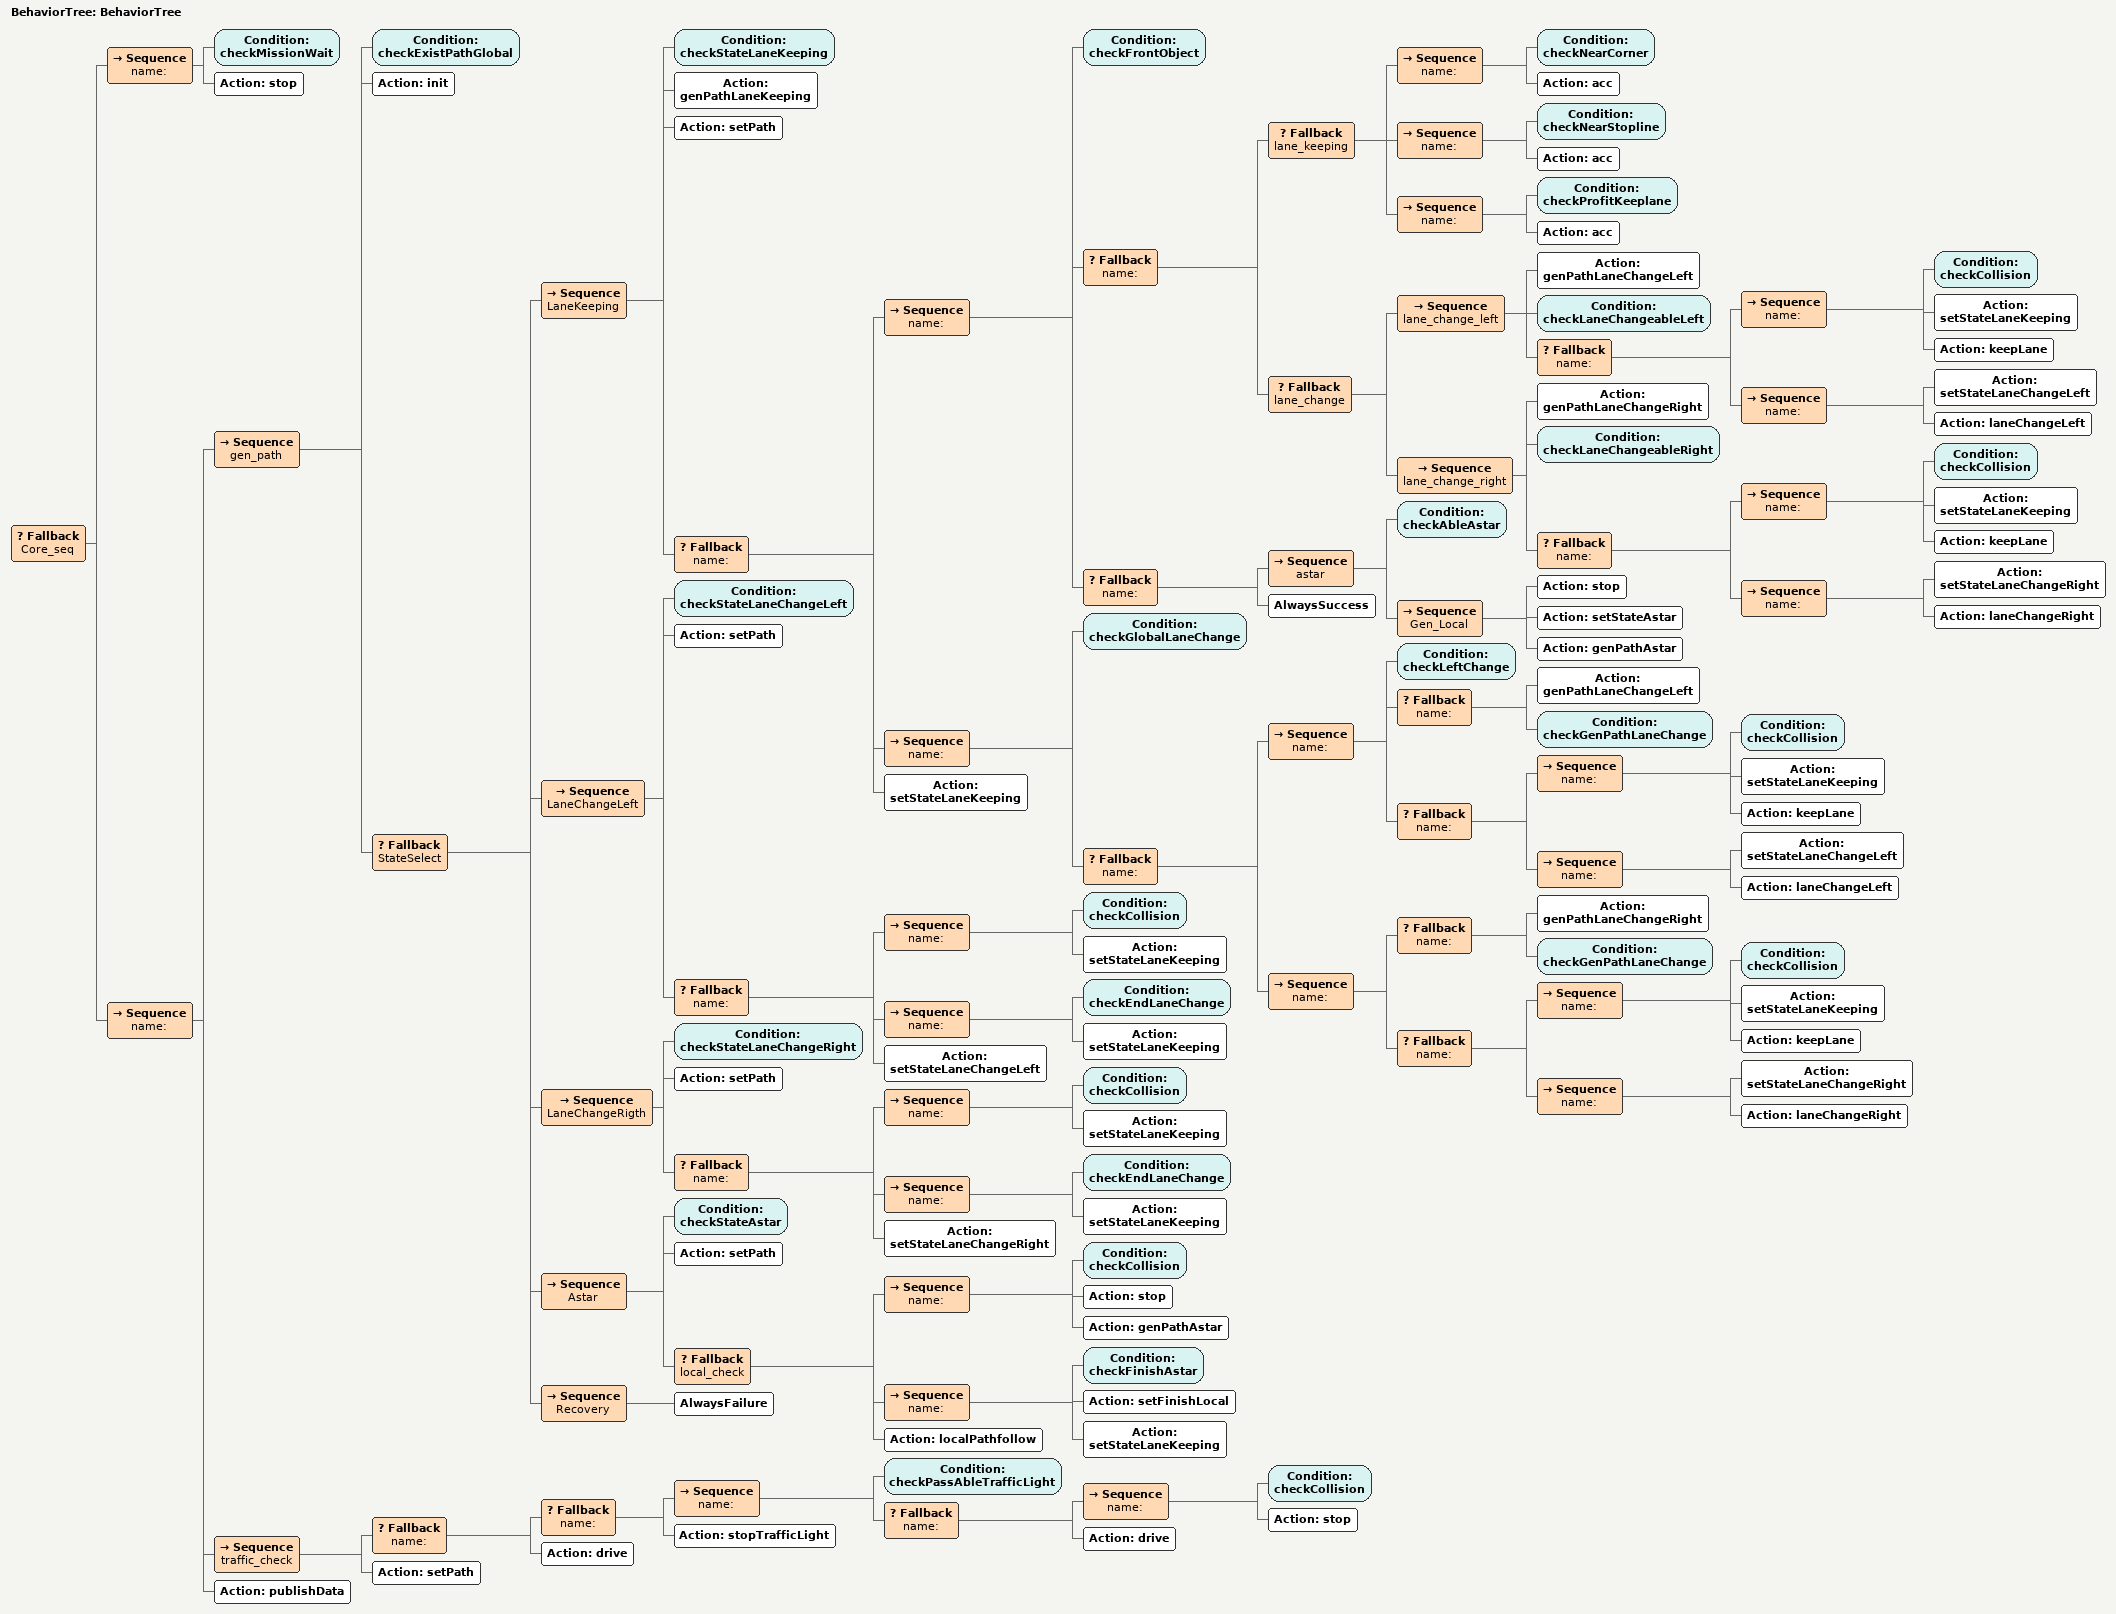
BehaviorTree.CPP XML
<BehaviorTree ID="BehaviorTree">
    <Fallback name="Core_seq">
        <Sequence name="">
            <Condition ID="checkMissionWait"/>
            <Action ID="stop"/>
        </Sequence>
        <Sequence name="">
            <Sequence name="gen_path">
                <Condition ID="checkExistPathGlobal"/>
                <Action ID="init"/>
                <Fallback name="StateSelect">
                    <Sequence name="LaneKeeping">
                        <Condition ID="checkStateLaneKeeping"/>
                        <Action ID="genPathLaneKeeping"/>
                        <Action ID="setPath"/>
                        <Fallback name="">
                            <Sequence name="">
                                <Condition ID="checkFrontObject"/>
                                <Fallback name="">
                                    <Fallback name="lane_keeping">
                                        <Sequence name="">
                                            <Condition ID="checkNearCorner"/>
                                            <Action ID="acc"/>
                                        </Sequence>
                                        <Sequence name="">
                                            <Condition ID="checkNearStopline"/>
                                            <Action ID="acc"/>
                                        </Sequence>
                                        <Sequence name="">
                                            <Condition ID="checkProfitKeeplane"/>
                                            <Action ID="acc"/>
                                        </Sequence>
                                    </Fallback>
                                    <Fallback name="lane_change">
                                        <Sequence name="lane_change_left">
                                            <Action ID="genPathLaneChangeLeft"/>
                                            <Condition ID="checkLaneChangeableLeft"/>
                                            <Fallback name="">
                                                <Sequence name="">
                                                    <Condition ID="checkCollision"/>
                                                    <Action ID="setStateLaneKeeping"/>
                                                    <Action ID="keepLane"/>
                                                </Sequence>
                                                <Sequence name="">
                                                    <Action ID="setStateLaneChangeLeft"/>
                                                    <Action ID="laneChangeLeft"/>
                                                </Sequence>
                                            </Fallback>
                                        </Sequence>
                                        <Sequence name="lane_change_right">
                                            <Action ID="genPathLaneChangeRight"/>
                                            <Condition ID="checkLaneChangeableRight"/>
                                            <Fallback name="">
                                                <Sequence name="">
                                                    <Condition ID="checkCollision"/>
                                                    <Action ID="setStateLaneKeeping"/>
                                                    <Action ID="keepLane"/>
                                                </Sequence>
                                                <Sequence name="">
                                                    <Action ID="setStateLaneChangeRight"/>
                                                    <Action ID="laneChangeRight"/>
                                                </Sequence>
                                            </Fallback>
                                        </Sequence>
                                    </Fallback>
                                </Fallback>
                                <Fallback name="">
                                    <Sequence name="astar">
                                        <Condition ID="checkAbleAstar"/>
                                        <Sequence name="Gen_Local">
                                            <Action ID="stop"/>
                                            <Action ID="setStateAstar"/>
                                            <Action ID="genPathAstar"/>
                                        </Sequence>
                                    </Sequence>
                                    <AlwaysSuccess/>
                                </Fallback>
                            </Sequence>
                            <Sequence name="">
                                <Condition ID="checkGlobalLaneChange"/>
                                <Fallback name="">
                                    <Sequence name="">
                                        <Condition ID="checkLeftChange"/>
                                        <Fallback name="">
                                            <Action ID="genPathLaneChangeLeft"/>
                                            <Condition ID="checkGenPathLaneChange"/>
                                        </Fallback>
                                        <Fallback name="">
                                            <Sequence name="">
                                                <Condition ID="checkCollision"/>
                                                <Action ID="setStateLaneKeeping"/>
                                                <Action ID="keepLane"/>
                                            </Sequence>
                                            <Sequence name="">
                                                <Action ID="setStateLaneChangeLeft"/>
                                                <Action ID="laneChangeLeft"/>
                                            </Sequence>
                                        </Fallback>
                                    </Sequence>
                                    <Sequence name="">
                                        <Fallback name="">
                                            <Action ID="genPathLaneChangeRight"/>
                                            <Condition ID="checkGenPathLaneChange"/>
                                        </Fallback>
                                        <Fallback name="">
                                            <Sequence name="">
                                                <Condition ID="checkCollision"/>
                                                <Action ID="setStateLaneKeeping"/>
                                                <Action ID="keepLane"/>
                                            </Sequence>
                                            <Sequence name="">
                                                <Action ID="setStateLaneChangeRight"/>
                                                <Action ID="laneChangeRight"/>
                                            </Sequence>
                                        </Fallback>
                                    </Sequence>
                                </Fallback>
                            </Sequence>
                            <Action ID="setStateLaneKeeping"/>
                        </Fallback>
                    </Sequence>
                    <Sequence name="LaneChangeLeft">
                        <Condition ID="checkStateLaneChangeLeft"/>
                        <Action ID="setPath"/>
                        <Fallback name="">
                            <Sequence name="">
                                <Condition ID="checkCollision"/>
                                <Action ID="setStateLaneKeeping"/>
                            </Sequence>
                            <Sequence name="">
                                <Condition ID="checkEndLaneChange"/>
                                <Action ID="setStateLaneKeeping"/>
                            </Sequence>
                            <Action ID="setStateLaneChangeLeft"/>
                        </Fallback>
                    </Sequence>
                    <Sequence name="LaneChangeRigth">
                        <Condition ID="checkStateLaneChangeRight"/>
                        <Action ID="setPath"/>
                        <Fallback name="">
                            <Sequence name="">
                                <Condition ID="checkCollision"/>
                                <Action ID="setStateLaneKeeping"/>
                            </Sequence>
                            <Sequence name="">
                                <Condition ID="checkEndLaneChange"/>
                                <Action ID="setStateLaneKeeping"/>
                            </Sequence>
                            <Action ID="setStateLaneChangeRight"/>
                        </Fallback>
                    </Sequence>
                    <Sequence name="Astar">
                        <Condition ID="checkStateAstar"/>
                        <Action ID="setPath"/>
                        <Fallback name="local_check">
                            <Sequence name="">
                                <Condition ID="checkCollision"/>
                                <Action ID="stop"/>
                                <Action ID="genPathAstar"/>
                            </Sequence>
                            <Sequence name="">
                                <Condition ID="checkFinishAstar"/>
                                <Action ID="setFinishLocal"/>
                                <Action ID="setStateLaneKeeping"/>
                            </Sequence>
                            <Action ID="localPathfollow"/>
                        </Fallback>
                    </Sequence>
                    <Sequence name="Recovery">
                        <AlwaysFailure/>
                    </Sequence>
                </Fallback>
            </Sequence>
            <Sequence name="traffic_check">
                <Fallback name="">
                    <Fallback name="">
                        <Sequence name="">
                            <Condition ID="checkPassAbleTrafficLight"/>
                            <Fallback name="">
                                <Sequence name="">
                                    <Condition ID="checkCollision"/>
                                    <Action ID="stop"/>
                                </Sequence>
                                <Action ID="drive"/>
                            </Fallback>
                        </Sequence>
                        <Action ID="stopTrafficLight"/>
                    </Fallback>
                    <Action ID="drive"/>
                </Fallback>
                <Action ID="setPath"/>
            </Sequence>
            <Action ID="publishData"/>
        </Sequence>
    </Fallback>
</BehaviorTree>
